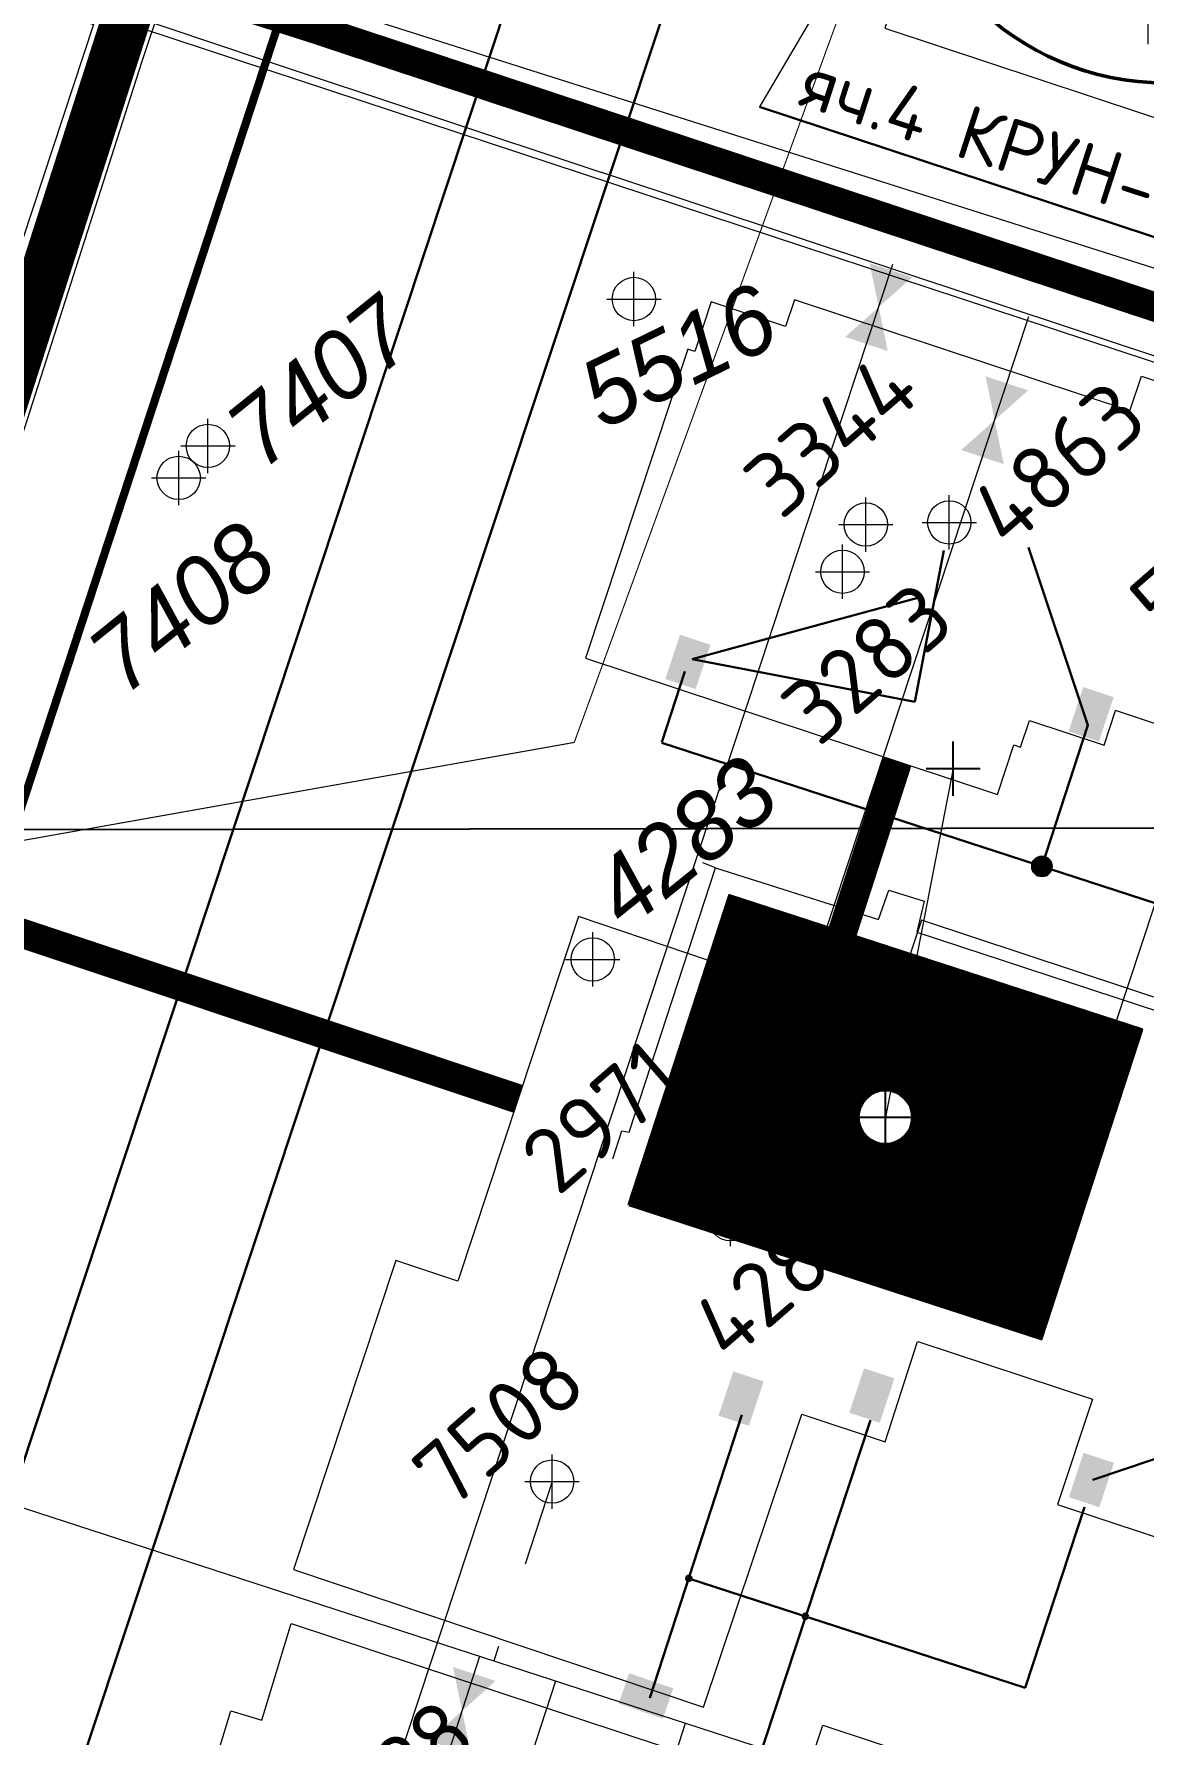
# Model space of a CAD drawing. Header units: millimetres. Extents: x 519 to 9564855, y -810 to 5021775.
# Drawn here: x 9539664.9 to 9539869.7, y 4998031.3 to 4998345 of the extents above; entities that cross this region are included whole.
import ezdxf
from ezdxf.enums import TextEntityAlignment as Align

# ---------------------------------------------------------------- set-up
doc = ezdxf.new("R2010")
doc.units = ezdxf.units.MM
doc.header["$LTSCALE"] = 2
doc.header["$MEASUREMENT"] = 0
doc.header["$PDMODE"] = 2
doc.header["$PDSIZE"] = 5
doc.linetypes.add('ACAD_ISO02W100', pattern=[15, 12, -3])
doc.linetypes.add('Punctir', pattern=[0.32, 0.16, -0.16])
for name, color, linetype in [('0_ANNOT_Dimensions', 7, 'Continuous'), ('Existing roads', 41, 'Continuous'), ('new 100 wells', 131, 'Continuous'), ('OilColl&Flowlines', 3, 'Continuous'), ('ROAD_GROUND', 9, 'Continuous'), ('Stage 12 wells.Text&Frame', 52, 'Continuous'), ('Stage8 wlls text', 7, 'Continuous'), ('Скважины  2018 года', 7, 'Continuous'), ('Скважины - Конфликты наземки', 92, 'Continuous'), ('Скважины 2017г', 221, 'Continuous'), ('Скважины 2019г.', 241, 'Continuous'), ('Скважины на 2020 год', 140, 'Continuous')]:
    doc.layers.add(name, color=color, linetype=linetype)
for name, color, linetype, lineweight in [('200 скв. на 2010 год', 61, 'Continuous', 0), ('PPLINE_GAS', 4, 'GAS_LINE', 30), ('WELLS(drilled after 2000y)', 6, 'Continuous', 40), ('Оптиковолоконный кабель', 220, 'CAB6', 20), ('Скв на 2025 допы от ХеКай', 204, 'Continuous', 0), ('Скважины на 2024 год-125', 10, 'Continuous', 40), ('Скважины на 2026', 222, 'Continuous', 50), ('ТХ_Сущ. НГ', 244, 'g_122_n', 5), ('Электро', 1, 'Continuous', 30), ('Электроснаб', 1, 'Continuous', 18), ('Электроснабжене', 1, 'Continuous', 18)]:
    doc.layers.add(name, color=color, linetype=linetype, lineweight=lineweight)
doc.styles.add('92051501$0$STANDARD', font='simplex.shx')
doc.styles.add('Elect', font='isocpeur.ttf')
doc.styles.add('GeoApp', font='', dxfattribs={"height": 1})
doc.styles.add('Line_GUGK', font='')
doc.styles.get("Standard").update_dxf_attribs({"font": 'isocpeur.ttf', "width": 0.5})
doc.styles.get('GeoApp').set_extended_font_data('D431', italic=True)
doc.styles.get('Line_GUGK').set_extended_font_data('Bm431', italic=True)
doc.linetypes.add('CAB', pattern='A,0.7,-0.43403,["K",Standard,S=0.9,R=0,X=-0.4,Y=-0.3],-0.8', length=1.93403)
doc.linetypes.add('CAB6', pattern='A,0.9,-0.9,["6",Standard,S=0.9,R=0,X=-0.8,Y=-0.4],11', length=12.8)
doc.linetypes.add('g_122_n', pattern='A,2,-2,3,-0.6,["Н",Line_GUGK,S=2,R=0,X=0,Y=-1],-3,3,-2,8,-2,8,-2,6', length=41.6)
doc.linetypes.add('GAS_LINE', pattern='A,0.5,-0.2,["G",92051501$0$STANDARD,S=0.1,R=0,X=-0.1,Y=-0.05],-0.05', length=0.75)
doc.linetypes.add('WTR_LINE', pattern='A,0.5,-0.2,["W",92051501$0$STANDARD,S=0.1,R=0,X=-0.1,Y=-0.05],-0.05', length=0.75)
doc.dimstyles.new('ISO-25', dxfattribs={"dimtxt": 15, "dimasz": 10, "dimexe": 5, "dimexo": 5, "dimgap": 5, "dimtad": 1, "dimtxsty": 'Standard', "dimblk": 'OBLIQUE', "dimcen": 50, "dimadec": 0, "dimazin": 0, "dimtfac": 1, "dimtmove": 0, "dimatfit": 3, "dimfxl": 0, "dimarcsym": 0})

# ---------------------------------------------------------------- blocks, each defined once
blk = doc.blocks.new('A$C14C6325F')
at = {"layer": 'Электро', "lineweight": 15}
for points in [[(-30.19, 3.34), (-24.28, 3.31), (-24.24, 11.92), (-30.15, 11.96)], [(130.85, -19.7), (136.76, -19.73), (136.81, -11.12), (130.9, -11.08)]]:
    blk.add_hatch(color=256, dxfattribs=at).paths.add_polyline_path(points)
for p, q in [((-29.72, 2.88), (-49.78, -87.4, 0)), ((133.83, -15.41), (140.58, -88.34, 0))]:
    blk.add_line(p, q, dxfattribs=at)
blk = doc.blocks.new('_Oblique')
at = {"color": 0, "linetype": 'ByBlock', "lineweight": -2}
blk.add_line((-0.5, -0.5), (0.5, 0.5), dxfattribs=at)
blk = doc.blocks.new('*D111')
at = {"layer": '0_ANNOT_Dimensions', "color": 0, "lineweight": -2, "transparency": 16777216}
for p, q in [((9540956.59, 4998203), (9540956.59, 4998205.09)), ((9540956.6, 4998200.09), (9521531.28, 4998171.79)), ((9521531.28, 4998174.7), (9521531.28, 4998176.79))]:
    blk.add_line(p, q, dxfattribs=at)
at = {"layer": 'DEFPOINTS', "color": 0, "linetype": 'ByBlock', "lineweight": 25, "transparency": 16777216}
for p in [(9540956.6, 4998198), (9521531.28, 4998171.79), (9521531.29, 4998169.71)]:
    blk.add_point(p, dxfattribs=at)
at = {"layer": '0_ANNOT_Dimensions', "color": 0, "linetype": 'ByBlock', "lineweight": -2, "transparency": 16777216, "xscale": 10, "yscale": 10, "zscale": 10}
for p, rotation in [((9540956.6, 4998200.09), 0.08345723362022996), ((9521531.28, 4998171.79), 180.0834572336203)]:
    blk.add_blockref('_Oblique', p, dxfattribs=dict(at, rotation=rotation))
at = {"layer": '0_ANNOT_Dimensions', "color": 0, "linetype": 'ByBlock', "lineweight": 25, "transparency": 16777216, "insert": (9531243.92, 4998199.94), "char_height": 15, "attachment_point": 5, "rotation": 0.0835, "bg_fill": 3, "box_fill_scale": 1.25, "bg_fill_color": 256, "bg_fill_true_color": 13158600, "bg_fill_transparency": 0}
blk.add_mtext('19425,33', dxfattribs=at)

msp = doc.modelspace()

# ---------------------------------------------------------------- hatches: boundary and pattern name
at = {"layer": 'Скважины на 2024 год-125', "linetype": 'ByBlock', "lineweight": 0, "true_color": 0xadddf7}
h = msp.add_hatch(dxfattribs=at)
h.set_pattern_fill('ANSI31', color=141)
h.set_pattern_definition([(45, (-10035.20241, 402.30634), (-0.0883883476483, 0.0883883476483), [])])
h.paths.add_polyline_path([(9539869.31277, 4998161.37102), (9539793.22825, 4998186.09238), (9539774.68723, 4998129.02898), (9539850.77175, 4998104.30762)])
h.paths.add_polyline_path([(9539827, 4998145.2, -1), (9539817, 4998145.2, -1)], flags=16)
at = {"layer": 'Электро'}
for points in [[(9539781.39352, 4998226.00416), (9539787.00575, 4998224.14717), (9539789.71298, 4998232.32903), (9539784.10075, 4998234.18601)], [(9539855.80161, 4998216.35393), (9539861.41384, 4998214.49694), (9539864.12107, 4998222.6788), (9539858.50884, 4998224.53579)], [(9539791.21818, 4998090.15009), (9539796.83042, 4998088.29311), (9539799.53765, 4998096.47497), (9539793.92541, 4998098.33195)], [(9539815.34866, 4998090.70387), (9539820.9609, 4998088.84688), (9539823.66813, 4998097.02874), (9539818.05589, 4998098.88572)], [(9539855.86187, 4998075.13063), (9539861.4741, 4998073.27364), (9539864.18133, 4998081.4555), (9539858.5691, 4998083.31249)]]:
    msp.add_hatch(color=256, dxfattribs=at).paths.add_polyline_path(points)
h = msp.add_hatch(color=256, dxfattribs=at)
edge = h.paths.add_edge_path()
edge.add_arc((9539850.88165, 4998191.45892), 1.80448, 0, 360)
at = {"layer": 'Электро', "ltscale": 0.5}
msp.add_hatch(color=256, dxfattribs=at).paths.add_polyline_path([(9539774.71238, 4998042.66066), (9539772.78608, 4998037.07184), (9539780.93381, 4998034.26356), (9539782.86011, 4998039.85238)])
at = {"layer": 'Электроснаб', "lineweight": 0}
for points in [[(9539781.39352, 4998226.00416), (9539787.00575, 4998224.14717), (9539789.71298, 4998232.32903), (9539784.10075, 4998234.18601)], [(9539855.80161, 4998216.35393), (9539861.41384, 4998214.49694), (9539864.12107, 4998222.6788), (9539858.50884, 4998224.53579)], [(9539791.21818, 4998090.15009), (9539796.83042, 4998088.29311), (9539799.53765, 4998096.47497), (9539793.92541, 4998098.33195)], [(9539815.34866, 4998090.70387), (9539820.9609, 4998088.84688), (9539823.66813, 4998097.02874), (9539818.05589, 4998098.88572)], [(9539855.86187, 4998075.13063), (9539861.4741, 4998073.27364), (9539864.18133, 4998081.4555), (9539858.5691, 4998083.31249)]]:
    msp.add_hatch(color=1, dxfattribs=at).paths.add_polyline_path(points)
h = msp.add_hatch(color=1, dxfattribs=at)
edge = h.paths.add_edge_path()
edge.add_arc((9539850.88165, 4998191.45892), 1.80448, 0, 360)
at = {"layer": 'Электроснаб', "lineweight": 0, "ltscale": 0.5}
msp.add_hatch(color=1, dxfattribs=at).paths.add_polyline_path([(9539774.71238, 4998042.66066), (9539772.78608, 4998037.07184), (9539780.93381, 4998034.26356), (9539782.86011, 4998039.85238)])
at = {"layer": 'Электроснабжене', "lineweight": 0}
for points in [[(9539781.39352, 4998226.00416), (9539787.00575, 4998224.14717), (9539789.71298, 4998232.32903), (9539784.10075, 4998234.18601)], [(9539855.80161, 4998216.35393), (9539861.41384, 4998214.49694), (9539864.12107, 4998222.6788), (9539858.50884, 4998224.53579)], [(9539791.21818, 4998090.15009), (9539796.83042, 4998088.29311), (9539799.53765, 4998096.47497), (9539793.92541, 4998098.33195)], [(9539815.34866, 4998090.70387), (9539820.9609, 4998088.84688), (9539823.66813, 4998097.02874), (9539818.05589, 4998098.88572)], [(9539855.86187, 4998075.13063), (9539861.4741, 4998073.27364), (9539864.18133, 4998081.4555), (9539858.5691, 4998083.31249)]]:
    msp.add_hatch(color=1, dxfattribs=at).paths.add_polyline_path(points)
h = msp.add_hatch(color=1, dxfattribs=at)
edge = h.paths.add_edge_path()
edge.add_arc((9539850.88165, 4998191.45892), 1.80448, 0, 360)
at = {"layer": 'Электроснабжене', "lineweight": 0, "ltscale": 0.5}
msp.add_hatch(color=1, dxfattribs=at).paths.add_polyline_path([(9539774.71238, 4998042.66066), (9539772.78608, 4998037.07184), (9539780.93381, 4998034.26356), (9539782.86011, 4998039.85238)])

# ---------------------------------------------------------------- linework, layer by layer
at = {"color": 6, "lineweight": 0}
for p, q in [((9539790.667, 4998191.175), (9539788.291, 4998192.106)), ((9539774.749, 4998142.414), (9539790.667, 4998191.175)), ((9539790.667, 4998191.175), (9539820.706, 4998181.651)), ((9539820.706, 4998181.651), (9539822.644, 4998187.089)), ((9539822.644, 4998187.089), (9539829.182, 4998185.045)), ((9539829.182, 4998185.045), (9539827.803, 4998179.339)), ((9539827.803, 4998179.339), (9539886.997, 4998159.928)), ((9539771.708, 4998137.508), (9539773.368, 4998142.66)), ((9539773.368, 4998142.66), (9539774.749, 4998142.414))]:
    msp.add_line(p, q, dxfattribs=at)
at = {"color": 5, "linetype": 'WTR_LINE', "lineweight": 0, "ltscale": 20, "const_width": 0.2}
msp.add_lwpolyline([(9539923.70455, 4998540.1584), (9539865.15947, 4998490.2791), (9539764.59146, 4998214.3206)], dxfattribs=at)
at = {"color": 5, "linetype": 'WTR_LINE', "lineweight": 0, "ltscale": 20, "const_width": 0.2, "elevation": -0.01185}
msp.add_lwpolyline([(9539644.85163, 4998193.04234), (9539764.59146, 4998214.3206)], dxfattribs=at)
at = {"layer": '200 скв. на 2010 год', "color": 0, "linetype": 'ByBlock', "lineweight": 0}
for points in [[(9539600.37953, 4998371.31081), (9539600.53745, 4998371.76299), (9539675.8759, 4998346.7015), (9539657.06023, 4998289.83631), (9539655.84466, 4998290.23852)], [(9539803.5985, 4998291.00971), (9539789.83745, 4998295.56299), (9539786.81853, 4998286.4391)], [(9539786.81853, 4998286.4391), (9539785.53745, 4998286.86299), (9539766.68202, 4998229.87759), (9539842.66255, 4998204.73701), (9539845.68147, 4998213.8609)], [(9539845.68147, 4998213.8609), (9539846.96255, 4998213.43701), (9539848.6015, 4998218.39029)], [(9539789.34735, 4998174.08862), (9539765.37759, 4998182.21798), (9539743.12024, 4998114.95122)], [(9539696.82469, 4998021.17838), (9539701.24342, 4998035.72875), (9539706.93317, 4998034.01343)]]:
    msp.add_lwpolyline(points, dxfattribs=at)
for centre in [(9539818.4, 4998254.5), (9539814.1, 4998245.8), (9539781.3, 4998134.8)]:
    msp.add_circle(centre, 4, dxfattribs=at)
for p in [(9539818.4, 4998254.5), (9539814.1, 4998245.8), (9539781.3, 4998134.8)]:
    msp.add_point(p, dxfattribs=at)
at = {"layer": 'Existing roads', "lineweight": 0, "const_width": 5.4, "flags": 128}
for points in [[(9539148.60604, 4998533.90683), (9540167.94326, 4998196.62661)], [(9539824.24262, 4998210.83183), (9539810.21442, 4998167.38229)]]:
    msp.add_lwpolyline(points, dxfattribs=at)
at = {"layer": 'Existing roads', "lineweight": 0, "const_width": 5.4, "elevation": 0.00005, "flags": 128}
msp.add_lwpolyline([(9539754.24892, 4998148.5846), (9539631.10725, 4998189.65735)], dxfattribs=at)
at = {"layer": 'new 100 wells', "color": 0, "linetype": 'ByBlock', "lineweight": 0}
msp.add_lwpolyline([(9539860.20122, 4998093.17787), (9539853.78202, 4998073.7776), (9539929.76254, 4998048.63702), (9539939.51545, 4998078.1125)], dxfattribs=at)
at = {"layer": 'OilColl&Flowlines', "linetype": 'ByBlock', "lineweight": 0}
for p, q in [((9540151.14364, 4998192.70291), (9539769.66345, 4998319.44236)), ((9539728.5062, 4998015.57505), (9539823.39136, 4998302.54028)), ((9539793.4, 4998126.4), (9539848.48534, 4998292.84706)), ((9539857.2, 4998140.5), (9539901.7037, 4998275.23807))]:
    msp.add_line(p, q, dxfattribs=at)
at = {"layer": 'OilColl&Flowlines', "color": 3, "linetype": 'ByBlock', "lineweight": 0, "ltscale": 5}
for p, q in [((9539730.8, 4997995.4), (9539747.18538, 4998045.80078)), ((9539736.23, 4997965.21), (9539761.21677, 4998041.23316, -15.60874))]:
    msp.add_line(p, q, dxfattribs=at)
at = {"layer": 'OilColl&Flowlines', "lineweight": 0}
for points in [[(9539826.94913, 4998300.11426), (9539820.76911, 4998294.60969), (9539819.09202, 4998302.71403)], [(9539822.44619, 4998286.50535), (9539814.58908, 4998289.10512), (9539820.76911, 4998294.60969)], [(9539750.08496, 4998041.21484), (9539743.90494, 4998035.71027), (9539742.22785, 4998043.81461)], [(9539745.58202, 4998027.60593), (9539737.72491, 4998030.20571), (9539743.90494, 4998035.71027)]]:
    msp.add_solid(points, dxfattribs=at)
at = {"layer": 'OilColl&Flowlines', "linetype": 'ByBlock', "lineweight": 0}
for points in [[(9539848.3474, 4998279.25203), (9539842.16738, 4998273.74747), (9539840.4903, 4998281.85181)], [(9539843.84446, 4998265.64313), (9539835.98736, 4998268.2429), (9539842.16738, 4998273.74747)]]:
    msp.add_solid(points, dxfattribs=at)
at = {"layer": 'PPLINE_GAS', "linetype": 'GAS_LINE', "lineweight": 0, "ltscale": 25}
msp.add_line((9539959.2, 4998255.5), (9539193.69645, 4998508.01303), dxfattribs=at)
at = {"layer": 'ROAD_GROUND', "color": 8, "lineweight": 0, "const_width": 9}
msp.add_lwpolyline([(9538168.13692, 4996192.29876), (9538805.97571, 4995984.92129), (9538860.69347, 4995981.95483), (9538916.32278, 4996002.79016), (9538941.43808, 4996037.20742), (9539685.18655, 4998357.98738)], dxfattribs=at)
at = {"layer": 'Stage 12 wells.Text&Frame', "color": 0, "linetype": 'ByBlock', "lineweight": 0}
for points in [[(9539867.12704, 4998275.48484), (9539805.23745, 4998295.96299), (9539803.5985, 4998291.00971)], [(9539848.6015, 4998218.39029), (9539862.36255, 4998213.83701), (9539864.47296, 4998220.21516)], [(9539827.97081, 4998103.82855), (9539827.97081, 4998103.82855), (9539860.20122, 4998093.17787)], [(9539706.93317, 4998034.01343), (9539712.34342, 4998051.82875), (9539788.64405, 4998026.61234), (9539775.83115, 4997984.07583)]]:
    msp.add_lwpolyline(points, dxfattribs=at)
msp.add_circle((9539833.8, 4998254.9), 4, dxfattribs=at)
msp.add_point((9539833.8, 4998254.9), dxfattribs=at)
at = {"layer": 'Stage8 wlls text', "color": 0, "linetype": 'ByBlock', "lineweight": 0}
msp.add_lwpolyline([(9539903.5793, 4998153.28328), (9539904.61798, 4998156.42241), (9539828.63745, 4998181.56299), (9539826.59216, 4998175.26823)], dxfattribs=at)
msp.add_circle((9539857.2, 4998140.5), 4, dxfattribs=at)
msp.add_point((9539857.2, 4998140.5), dxfattribs=at)
at = {"layer": 'WELLS(drilled after 2000y)', "color": 0, "linetype": 'ByBlock', "lineweight": 0}
msp.add_lwpolyline([(9539806.55579, 4998090.42735), (9539821.96254, 4998085.33702), (9539827.93514, 4998103.84034)], dxfattribs=at)
msp.add_circle((9539793.4, 4998126.4), 4, dxfattribs=at)
msp.add_point((9539793.4, 4998126.4), dxfattribs=at)
at = {"layer": 'Оптиковолоконный кабель', "linetype": 'CAB', "lineweight": 0, "ltscale": 0.5, "elevation": -22.9908}
msp.add_lwpolyline([(9538945.5025, 4996027.6702), (9539136.9889, 4996618.2984), (9539342.2, 4997272.1911), (9539684.82097, 4998339.78463), (9539691.21255, 4998359.06955), (9539907.5384, 4998290.4285), (9540350.8967, 4998144.8157), (9540780.8997, 4998002.4946), (9541150.3086, 4997881.8374), (9541746.8166, 4997686.4776), (9541758.9843, 4997690.1748), (9541816.099, 4997851.4509), (9541843.129, 4997841.3058), (9541852.7108, 4997838.3727)], dxfattribs=at)
at = {"layer": 'Скв на 2025 допы от ХеКай', "color": 244, "linetype": 'ACAD_ISO02W100', "lineweight": 0, "true_color": 0x991b1e, "const_width": 1.5, "elevation": 23.89046}
msp.add_lwpolyline([(9534979.02349, 4997234.22329), (9534991.48963, 4997272.62823), (9535106.23171, 4997237.03287), (9535120.56024, 4997221.5405), (9535244.12576, 4997249.5346), (9537470.7969, 4996557.32601), (9537504.74657, 4996520.61879), (9537600.25634, 4996490.98969), (9537649.02056, 4996502.03736), (9538159.70206, 4996343.61342), (9538350.7216, 4996284.35522), (9538541.74114, 4996225.09702), (9538732.76507, 4996165.85294), (9538761.24948, 4996157.00101), (9538828.27048, 4996136.20971), (9538923.447, 4996105.53229), (9538983.87776, 4996085.78217), (9539109.12615, 4996467.2582), (9539371.99663, 4997269.22699), (9539580.04443, 4997902.88986), (9539655.17686, 4998179.87523), (9539745.95467, 4998456.36228), (9539768.58854, 4998525.29955), (9539771.34729, 4998524.39378)], dxfattribs=at)
at = {"layer": 'Скважины  2018 года', "color": 5, "linetype": 'ByBlock', "lineweight": 0, "ltscale": 50}
msp.add_line((9539771.30043, 4997990.86088), (9539785.14392, 4998033.46752), dxfattribs=at)
at = {"layer": 'Скважины - Конфликты наземки', "linetype": 'ByBlock', "lineweight": 0}
for centre in [(9539775.6, 4998296.1), (9539697, 4998269), (9539691.6, 4998263.1), (9539768, 4998174.3)]:
    msp.add_circle(centre, 4, dxfattribs=at)
at = {"layer": 'Скважины - Конфликты наземки', "linetype": 'ByBlock', "lineweight": 0, "ltscale": 80}
for p in [(9539775.6, 4998296.1), (9539697, 4998269), (9539691.6, 4998263.1), (9539768, 4998174.3)]:
    msp.add_point(p, dxfattribs=at)
at = {"layer": 'Скважины 2017г', "color": 3, "linetype": 'ByBlock', "lineweight": 0, "ltscale": 40}
msp.add_line((9539357.90921, 4998172.26941, -22.755), (9540642.11419, 4997755.02605), dxfattribs=at)
at = {"layer": 'Скважины 2017г', "color": 0, "linetype": 'ByBlock', "lineweight": 0}
for points in [[(9539867.12704, 4998275.48484), (9539869.23745, 4998281.86299), (9539889.00488, 4998275.3223)], [(9539881.68767, 4998214.51912), (9539864.47296, 4998220.21516)], [(9539804.73726, 4998015.8357), (9539810.43745, 4998033.06299), (9539886.41798, 4998007.92241), (9539880.67326, 4997990.63771)]]:
    msp.add_lwpolyline(points, dxfattribs=at)
at = {"layer": 'Скважины 2019г.', "color": 5, "linetype": 'Punctir', "lineweight": 0, "ltscale": 50}
msp.add_line((9539760.5, 4998078), (9539749.76563, 4998044.96242), dxfattribs=at)
at = {"layer": 'Скважины 2019г.', "color": 0, "linetype": 'ByBlock', "lineweight": 0}
msp.add_lwpolyline([(9539743.12024, 4998114.95122), (9539731.66571, 4998118.75274), (9539712.7666, 4998061.80694), (9539788.4261, 4998036.41244), (9539806.55579, 4998090.42735)], dxfattribs=at)
msp.add_circle((9539760.5, 4998078), 4, dxfattribs=at)
msp.add_point((9539760.5, 4998078), dxfattribs=at)
at = {"layer": 'Скважины на 2020 год', "color": 0, "linetype": 'ByBlock', "lineweight": 0}
msp.add_lwpolyline([(9539843.09407, 4998402.28323), (9539840.73745, 4998403.06299), (9539821.88202, 4998346.0776), (9539897.86254, 4998320.93702), (9539916.71798, 4998377.92241), (9539900.07946, 4998383.42779)], dxfattribs=at)
at = {"layer": 'Скважины на 2024 год-125', "color": 0, "lineweight": 15}
msp.add_line((9539834.5, 4998209.5), (9539822.02235, 4998145.20919), dxfattribs=at)
at = {"layer": 'Скважины на 2024 год-125'}
msp.add_lwpolyline([(9539774.68723, 4998129.02898), (9539850.77175, 4998104.30762), (9539869.31277, 4998161.37102), (9539793.22825, 4998186.09238)], close=True, dxfattribs=at)
at = {"layer": 'Скважины на 2024 год-125', "ltscale": 50}
msp.add_circle((9539822, 4998145.2), 5, dxfattribs=at)
at = {"layer": 'Скважины на 2024 год-125', "lineweight": 25}
for p in [(9539834.5, 4998209.5), (9539822, 4998145.2)]:
    msp.add_point(p, dxfattribs=at)
at = {"layer": 'Скважины на 2026'}
msp.add_line((9536427.64777, 4999394.69832), (9542059.39265, 4997594.73601), dxfattribs=at)
at = {"layer": 'Скважины на 2026', "linetype": 'ByBlock', "ltscale": 50}
msp.add_circle((9539873.67, 4998385.96), 50, dxfattribs=at)
at = {"layer": 'Скважины на 2026', "linetype": 'ByBlock', "lineweight": 0}
msp.add_point((9539870.5, 4998348.1), dxfattribs=at)
at = {"layer": 'ТХ_Сущ. НГ', "color": 3, "linetype": 'ByBlock', "lineweight": 13, "ltscale": 0.3, "elevation": -22.6752}
msp.add_lwpolyline([(9539569.7233, 4998386.3979), (9539706.8376, 4998340.3317), (9539769.66345, 4998319.44236)], dxfattribs=at)
at = {"layer": 'Электро'}
for p, q in [((9540127.05978, 4999480.17188, 0), (9538945.38214, 4995919.3316)), ((9540154.57009, 4999471.07195, 0.00006), (9538962.08214, 4995887.9316, 0)), ((9539798.75222, 4998331.56317, 0), (9540703.1385, 4998032.7585, 0)), ((9539785.01322, 4998227.39151), (9539780.78049, 4998214.36452)), ((9539859.3471, 4998217.51289), (9539850.88165, 4998191.45892)), ((9540639.30701, 4997935.28399, 0), (9539780.74277, 4998214.24842))]:
    msp.add_line(p, q, dxfattribs=at)
at = {"layer": 'Электро', "ltscale": 2}
for p, q in [((9539832.80827, 4998249.71301), (9539827.43683, 4998221.81591)), ((9539859.3471, 4998217.51289), (9539848.381, 4998250.2907)), ((9539828.681, 4998241.1907), (9539786.35036, 4998229.68467)), ((9539827.43683, 4998221.81591), (9539786.35036, 4998229.68467)), ((9539860.28907, 4998078.34488), (9539901, 4998091.99))]:
    msp.add_line(p, q, dxfattribs=at)
at = {"layer": 'Электро', "ltscale": 0.5}
for p, q in [((9539771.87745, 4997945.93511, 0), (9539819.27889, 4998089.32914, 0)), ((9539778.5562, 4998038.08989), (9539795.52421, 4998090.31208)), ((9539858.75856, 4998073.30569, 0), (9539847.78445, 4998039.98161)), ((9539847.78445, 4998039.98161), (9539785.72287, 4998060.14664))]:
    msp.add_line(p, q, dxfattribs=at)
at = {"layer": 'Электро'}
msp.add_circle((9539850.88165, 4998191.45892), 1.80448, dxfattribs=at)
for centre, start, end in [((9539785.72287, 4998060.14664), 162, 342), ((9539785.72287, 4998060.14664), 342, 162), ((9539807.24125, 4998053.1549), 162, 342), ((9539807.24125, 4998053.1549), 342, 162)]:
    msp.add_arc(centre, 0.5, start, end, dxfattribs=at)
at = {"layer": 'Электроснаб', "color": 1, "linetype": 'ByBlock', "lineweight": 0}
for p, q in [((9540127.05978, 4999480.17188, 0), (9538945.38214, 4995919.3316)), ((9540154.57009, 4999471.07195, 0.00006), (9538962.08214, 4995887.9316, 0)), ((9539798.75222, 4998331.56317, 0), (9540703.1385, 4998032.7585, 0)), ((9540639.30701, 4997935.28399, 0), (9539780.74277, 4998214.24842))]:
    msp.add_line(p, q, dxfattribs=at)
at = {"layer": 'Электроснаб', "color": 1, "lineweight": 0, "ltscale": 2}
for p, q in [((9539832.80827, 4998249.71301), (9539827.43683, 4998221.81591)), ((9539859.3471, 4998217.51289), (9539848.381, 4998250.2907)), ((9539828.681, 4998241.1907), (9539786.35036, 4998229.68467)), ((9539827.43683, 4998221.81591), (9539786.35036, 4998229.68467)), ((9539860.28907, 4998078.34488), (9539901, 4998091.99))]:
    msp.add_line(p, q, dxfattribs=at)
at = {"layer": 'Электроснаб', "color": 1, "lineweight": 0}
for p, q in [((9539785.01322, 4998227.39151), (9539780.78049, 4998214.36452)), ((9539859.3471, 4998217.51289), (9539850.88165, 4998191.45892))]:
    msp.add_line(p, q, dxfattribs=at)
at = {"layer": 'Электроснаб', "color": 1, "lineweight": 0, "ltscale": 0.5}
for p, q in [((9539771.87745, 4997945.93511, 0), (9539819.27889, 4998089.32914, 0)), ((9539778.5562, 4998038.08989), (9539795.52421, 4998090.31208)), ((9539858.75856, 4998073.30569, 0), (9539847.78445, 4998039.98161)), ((9539847.78445, 4998039.98161), (9539785.72287, 4998060.14664))]:
    msp.add_line(p, q, dxfattribs=at)
at = {"layer": 'Электроснаб', "color": 1, "lineweight": 0}
msp.add_circle((9539850.88165, 4998191.45892), 1.80448, dxfattribs=at)
for centre, start, end in [((9539785.72287, 4998060.14664), 162, 342), ((9539785.72287, 4998060.14664), 342, 162), ((9539807.24125, 4998053.1549), 162, 342), ((9539807.24125, 4998053.1549), 342, 162)]:
    msp.add_arc(centre, 0.5, start, end, dxfattribs=at)
at = {"layer": 'Электроснабжене', "color": 1, "linetype": 'ByBlock', "lineweight": 0}
for p, q in [((9540127.05978, 4999480.17188, 0), (9538945.38214, 4995919.3316)), ((9540154.57009, 4999471.07195, 0.00006), (9538962.08214, 4995887.9316, 0)), ((9539798.75222, 4998331.56317, 0), (9540703.1385, 4998032.7585, 0)), ((9540639.30701, 4997935.28399, 0), (9539780.74277, 4998214.24842))]:
    msp.add_line(p, q, dxfattribs=at)
at = {"layer": 'Электроснабжене', "color": 1, "lineweight": 0, "ltscale": 2}
for p, q in [((9539832.80827, 4998249.71301), (9539827.43683, 4998221.81591)), ((9539859.3471, 4998217.51289), (9539848.381, 4998250.2907)), ((9539828.681, 4998241.1907), (9539786.35036, 4998229.68467)), ((9539827.43683, 4998221.81591), (9539786.35036, 4998229.68467)), ((9539860.28907, 4998078.34488), (9539901, 4998091.99))]:
    msp.add_line(p, q, dxfattribs=at)
at = {"layer": 'Электроснабжене', "color": 1, "lineweight": 0}
for p, q in [((9539785.01322, 4998227.39151), (9539780.78049, 4998214.36452)), ((9539859.3471, 4998217.51289), (9539850.88165, 4998191.45892))]:
    msp.add_line(p, q, dxfattribs=at)
at = {"layer": 'Электроснабжене', "color": 1, "lineweight": 0, "ltscale": 0.5}
for p, q in [((9539771.87745, 4997945.93511, 0), (9539819.27889, 4998089.32914, 0)), ((9539778.5562, 4998038.08989), (9539795.52421, 4998090.31208)), ((9539858.75856, 4998073.30569, 0), (9539847.78445, 4998039.98161)), ((9539847.78445, 4998039.98161), (9539785.72287, 4998060.14664))]:
    msp.add_line(p, q, dxfattribs=at)
at = {"layer": 'Электроснабжене', "color": 1, "lineweight": 0}
msp.add_circle((9539850.88165, 4998191.45892), 1.80448, dxfattribs=at)
for centre, start, end in [((9539785.72287, 4998060.14664), 162, 342), ((9539785.72287, 4998060.14664), 342, 162), ((9539807.24125, 4998053.1549), 162, 342), ((9539807.24125, 4998053.1549), 342, 162)]:
    msp.add_arc(centre, 0.5, start, end, dxfattribs=at)

# ---------------------------------------------------------------- block references
at = {"layer": 'Электро', "rotation": 342}
msp.add_blockref('A$C14C6325F', (9539873.1, 4998399.3), dxfattribs=at)
at = {"layer": 'Электроснаб', "color": 1, "lineweight": -2, "rotation": 342}
msp.add_blockref('A$C14C6325F', (9539873.1, 4998399.3), dxfattribs=at)
at = {"layer": 'Электроснабжене', "color": 1, "lineweight": -2, "rotation": 342}
msp.add_blockref('A$C14C6325F', (9539873.1, 4998399.3), dxfattribs=at)

# ---------------------------------------------------------------- texts
at = {"layer": '200 скв. на 2010 год', "color": 0, "linetype": 'ByBlock', "lineweight": 0, "style": 'Elect'}
for s, p in [('3344', (9539802.75437, 4998255.08073)), ('3283', (9539809.68856, 4998213.2407)), ('2971', (9539761.59093, 4998130.4197))]:
    msp.add_text(s, height=12, rotation=41, dxfattribs=at).set_placement(p)
at = {"layer": 'Stage 12 wells.Text&Frame', "color": 0, "linetype": 'ByBlock', "lineweight": 0, "style": 'Elect'}
for s, p in [('4863', (9539844.50997, 4998249.68224)), ('5028', (9539721.50987, 4998007.24049))]:
    msp.add_text(s, height=12, rotation=41, dxfattribs=at).set_placement(p)
at = {"layer": 'Stage8 wlls text', "color": 0, "linetype": 'ByBlock', "lineweight": 0, "style": 'Elect'}
msp.add_text('1249', height=12, rotation=41, dxfattribs=at).set_placement((9539837.55181, 4998133.93019))
at = {"layer": 'WELLS(drilled after 2000y)', "color": 0, "linetype": 'ByBlock', "lineweight": 0, "style": 'Elect'}
msp.add_text('4289', height=12, rotation=41, dxfattribs=at).set_placement((9539793.06663, 4998099.72242))
at = {"layer": 'Скважины - Конфликты наземки', "lineweight": 35, "style": 'GeoApp'}
for s, rotation, p in [('5516', 26.0318371, (9539769.75242, 4998271.84984)), ('7407', 38.8332141, (9539707.11188, 4998264.35138)), ('7407', 38.8332141, (9539707.11188, 4998264.35138)), ('7408', 38.8332141, (9539681.62701, 4998222.74226)), ('4283', 38.8332141, (9539774.27117, 4998179.50079))]:
    msp.add_text(s, height=12.5, rotation=rotation, dxfattribs=at).set_placement(p)
at = {"layer": 'Скважины 2017г', "color": 0, "linetype": 'ByBlock', "lineweight": 0, "style": 'Elect'}
msp.add_text('5517', height=12, rotation=41, dxfattribs=at).set_placement((9539873.91852, 4998232.99883))
at = {"layer": 'Скважины 2019г.', "color": 0, "linetype": 'ByBlock', "lineweight": 0, "style": 'Elect'}
msp.add_text('7508', height=12, rotation=41, dxfattribs=at).set_placement((9539741.61349, 4998072.40072))
at = {"layer": 'Скважины на 2024 год-125', "lineweight": 0, "style": 'Line_GUGK'}
msp.add_text('8648', height=14, rotation=24.5360476, dxfattribs=at).set_placement((9539797.33361, 4998140.20101), align=Align.BOTTOM_LEFT)
at = {"layer": 'Электро'}
msp.add_text('яч.4 КРУН-6кВ №3 В-1', height=10, rotation=342.0274213, dxfattribs=at).set_placement((9539805.54357, 4998331.9948, -0.00557))
at = {"layer": 'Электроснаб', "color": 1, "lineweight": 0}
msp.add_text('яч.4 КРУН-6кВ №3 В-1', height=10, rotation=342.0274213, dxfattribs=at).set_placement((9539805.54357, 4998331.9948, -0.00557))
at = {"layer": 'Электроснабжене', "color": 1, "lineweight": 0}
msp.add_text('яч.4 КРУН-6кВ №3 В-1', height=10, rotation=342.0274213, dxfattribs=at).set_placement((9539805.54357, 4998331.9948, -0.00557))

# ---------------------------------------------------------------- next in the draw order: dimensions: what is measured, and where the dimension line sits
at = {"layer": '0_ANNOT_Dimensions', "linetype": 'ByBlock', "lineweight": 25}
dim = msp.add_aligned_dim(p1=(9540956.6, 4998198), p2=(9521531.287, 4998169.705), distance=-2.08809, dimstyle='ISO-25', override={"dimtfill": 1}, dxfattribs=at)
dim.commit()
dim.dimension.update_dxf_attribs({"geometry": '*D111', "text_midpoint": (9531243.92007, 4998199.94057)})

doc.saveas('drawing.dxf')
